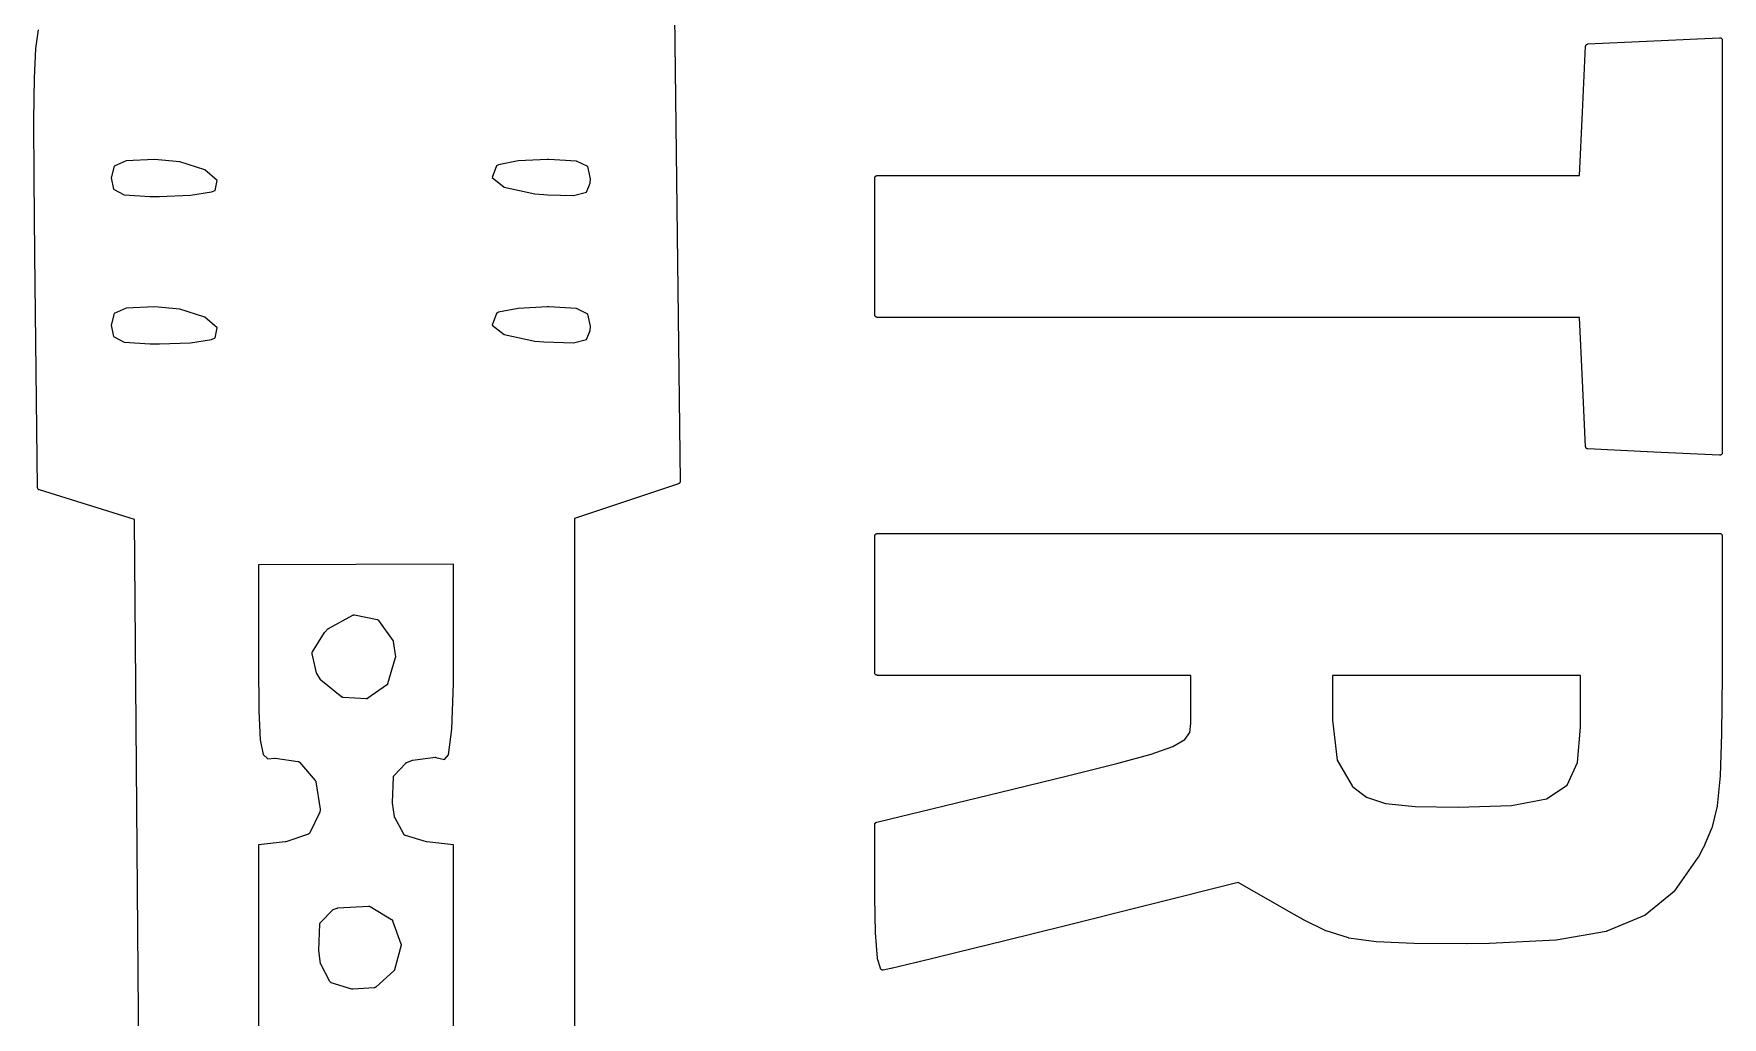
# Model space of a CAD drawing. Extents: x -1.2 to 49.3, y 2.3 to 45.6.
# Drawn here: x 36.975 to 40.369, y 31.628 to 33.605 of the extents above; entities that cross this region are included whole.
import ezdxf

# ---------------------------------------------------------------- set-up
doc = ezdxf.new("R2010")
doc.units = 0
doc.layers.add('BLACK', color=7, linetype='CONTINUOUS')

msp = doc.modelspace()

# ---------------------------------------------------------------- linework, layer by layer
at = {"layer": 'BLACK', "linetype": 'CONTINUOUS'}
for p, q in [((38.2626, 33.6409), (38.274, 32.7047)), ((36.979, 33.5751), (36.9843, 33.6128)), ((36.976, 33.5162), (36.979, 33.5747)), ((36.979, 33.575), (36.979, 33.5751)), ((36.979, 33.5748), (36.979, 33.575)), ((36.979, 33.5747), (36.979, 33.5748)), ((40.0878, 33.4474), (40.0941, 33.5797)), ((40.0941, 33.5802), (40.0942, 33.5804)), ((40.0941, 33.58), (40.0941, 33.5802)), ((40.0941, 33.5797), (40.0941, 33.58)), ((40.0941, 33.5797), (40.0941, 33.5797)), ((40.0942, 33.5807), (40.0943, 33.5809)), ((40.0942, 33.5804), (40.0942, 33.5807)), ((40.0943, 33.5809), (40.0944, 33.5811)), ((40.0944, 33.5811), (40.0945, 33.5814)), ((40.0945, 33.5814), (40.0946, 33.5816)), ((40.0946, 33.5816), (40.0947, 33.5818)), ((40.0947, 33.5818), (40.0948, 33.582)), ((40.0948, 33.582), (40.095, 33.5822)), ((40.095, 33.5822), (40.0951, 33.5824)), ((40.0951, 33.5824), (40.0953, 33.5826)), ((40.0953, 33.5826), (40.0954, 33.5828)), ((40.0954, 33.5828), (40.0956, 33.583)), ((40.0956, 33.583), (40.0958, 33.5831)), ((40.0958, 33.5831), (40.0959, 33.5833)), ((40.0959, 33.5833), (40.0961, 33.5834)), ((40.0961, 33.5834), (40.0963, 33.5836)), ((40.0963, 33.5836), (40.0965, 33.5837)), ((40.0965, 33.5837), (40.0968, 33.5838)), ((40.0968, 33.5838), (40.097, 33.5839)), ((40.097, 33.5839), (40.0972, 33.584)), ((40.0972, 33.584), (40.0974, 33.5841)), ((40.0974, 33.5841), (40.0977, 33.5842)), ((40.0977, 33.5842), (40.0979, 33.5843)), ((40.0979, 33.5843), (40.0981, 33.5843)), ((40.0981, 33.5843), (40.0984, 33.5844)), ((40.0984, 33.5844), (40.0986, 33.5844)), ((40.0986, 33.5844), (40.0988, 33.5844)), ((40.0988, 33.5844), (40.2311, 33.5907)), ((40.2311, 33.5907), (40.2312, 33.5907)), ((40.2312, 33.5907), (40.3634, 33.597)), ((40.2312, 33.5907), (40.2312, 33.5907)), ((40.3634, 33.597), (40.3635, 33.597)), ((40.3635, 33.597), (40.3636, 33.597)), ((40.3636, 33.597), (40.3637, 33.597)), ((40.3637, 33.597), (40.3641, 33.597)), ((40.3641, 33.597), (40.3645, 33.597)), ((40.3645, 33.597), (40.3646, 33.5969)), ((40.3646, 33.5969), (40.3647, 33.5969)), ((40.3647, 33.5969), (40.365, 33.5968)), ((40.365, 33.5968), (40.3654, 33.5967)), ((40.3654, 33.5967), (40.3655, 33.5967)), ((40.3655, 33.5967), (40.3656, 33.5966)), ((40.3656, 33.5966), (40.3659, 33.5965)), ((40.3659, 33.5965), (40.3663, 33.5963)), ((40.3663, 33.5963), (40.3664, 33.5962)), ((40.3664, 33.5962), (40.3665, 33.5962)), ((40.3665, 33.5962), (40.3668, 33.5959)), ((40.3668, 33.5959), (40.3671, 33.5957)), ((40.3671, 33.5957), (40.3671, 33.5956)), ((40.3671, 33.5956), (40.3672, 33.5955)), ((40.3672, 33.5955), (40.3675, 33.5952)), ((40.3675, 33.5952), (40.3677, 33.595)), ((40.3677, 33.595), (40.3678, 33.5949)), ((40.3678, 33.5949), (40.3678, 33.5948)), ((40.3678, 33.5948), (40.368, 33.5944)), ((40.368, 33.5944), (40.3682, 33.5941)), ((40.3682, 33.5941), (40.3682, 33.594)), ((40.3682, 33.594), (40.3683, 33.5939)), ((40.3683, 33.5939), (40.3684, 33.5936)), ((40.3684, 33.5936), (40.3685, 33.5932)), ((40.3685, 33.5932), (40.3685, 33.5931)), ((40.3685, 33.5931), (40.3686, 33.593)), ((40.3686, 33.593), (40.3686, 33.5926)), ((40.3686, 33.5926), (40.3687, 33.5922)), ((40.3687, 33.5922), (40.3687, 33.5921)), ((40.3687, 33.5921), (40.3687, 33.592)), ((40.3687, 33.592), (40.3687, 32.7624)), ((36.9748, 33.4312), (36.976, 33.516)), ((36.976, 33.5161), (36.976, 33.5162)), ((36.976, 33.516), (36.976, 33.5161)), ((36.976, 33.516), (36.976, 33.516)), ((36.9748, 33.4311), (36.9748, 33.4312)), ((36.9748, 33.4312), (36.9748, 33.4312)), ((36.9748, 33.4312), (36.9748, 33.4312)), ((36.9753, 33.3148), (36.9748, 33.4311)), ((40.0817, 33.3198), (40.0878, 33.4474)), ((40.0878, 33.4474), (40.0878, 33.4474)), ((40.0878, 33.4474), (40.0878, 33.4474)), ((37.1363, 33.3385), (37.1302, 33.3153)), ((37.1605, 33.3493), (37.1363, 33.3385)), ((37.2177, 33.3522), (37.1605, 33.3493)), ((37.2687, 33.3475), (37.2177, 33.3522)), ((37.3187, 33.3313), (37.2687, 33.3475)), ((37.3434, 33.3101), (37.3187, 33.3313)), ((37.9049, 33.3391), (37.8962, 33.3156)), ((37.9092, 33.3415), (37.9049, 33.3391)), ((37.9482, 33.3491), (37.9092, 33.3415)), ((38.0072, 33.3522), (37.9482, 33.3491)), ((38.0104, 33.3522), (38.0072, 33.3522)), ((38.0656, 33.349), (38.0104, 33.3522)), ((38.0883, 33.3378), (38.0656, 33.349)), ((38.0938, 33.3132), (38.0883, 33.3378)), ((36.9753, 33.3147), (36.9753, 33.3148)), ((36.9769, 33.1614), (36.9753, 33.3147)), ((37.1302, 33.3153), (37.1353, 33.2925)), ((37.3393, 33.2899), (37.3434, 33.3101)), ((37.8962, 33.3156), (37.9204, 33.2963)), ((37.9204, 33.2963), (37.9818, 33.2832)), ((38.0859, 33.2867), (38.0935, 33.3048)), ((38.0935, 33.3048), (38.0938, 33.3132)), ((38.6653, 33.3149), (38.6654, 33.3154)), ((38.6653, 33.0397), (38.6653, 33.3149)), ((38.6654, 33.3159), (38.6656, 33.3164)), ((38.6654, 33.3158), (38.6654, 33.3159)), ((38.6654, 33.3159), (38.6654, 33.3159)), ((38.6654, 33.3154), (38.6654, 33.3158)), ((38.6656, 33.3164), (38.6657, 33.3168)), ((38.6657, 33.3168), (38.666, 33.3174)), ((38.6657, 33.3168), (38.6657, 33.3168)), ((38.6657, 33.3168), (38.6657, 33.3168)), ((38.666, 33.3174), (38.6662, 33.3176)), ((38.6662, 33.3177), (38.6665, 33.318)), ((38.6662, 33.3176), (38.6662, 33.3177)), ((38.6662, 33.3176), (38.6662, 33.3176)), ((38.6665, 33.318), (38.6668, 33.3184)), ((38.6668, 33.3184), (38.6672, 33.3187)), ((38.6668, 33.3184), (38.6668, 33.3184)), ((38.6668, 33.3184), (38.6668, 33.3184)), ((38.6672, 33.3187), (38.6676, 33.319)), ((38.6676, 33.319), (38.668, 33.3192)), ((38.6676, 33.319), (38.6676, 33.319)), ((38.6676, 33.319), (38.6676, 33.319)), ((38.668, 33.3192), (38.6684, 33.3195)), ((38.6684, 33.3195), (38.6684, 33.3195)), ((38.6684, 33.3195), (38.6685, 33.3195)), ((38.6685, 33.3195), (38.6689, 33.3196)), ((38.6689, 33.3196), (38.6694, 33.3197)), ((38.6694, 33.3197), (38.6698, 33.3198)), ((38.6694, 33.3197), (38.6694, 33.3197)), ((38.6694, 33.3197), (38.6694, 33.3197)), ((38.6698, 33.3198), (38.6703, 33.3198)), ((38.6703, 33.3198), (40.0817, 33.3198)), ((37.1353, 33.2925), (37.1567, 33.2814)), ((37.1567, 33.2814), (37.2089, 33.2776)), ((37.2089, 33.2776), (37.2179, 33.2776)), ((37.2179, 33.2776), (37.2179, 33.2776)), ((37.2179, 33.2776), (37.2274, 33.2775)), ((37.2274, 33.2775), (37.2896, 33.2801)), ((37.2896, 33.2801), (37.3323, 33.2868)), ((37.3323, 33.2868), (37.3393, 33.2899)), ((37.9818, 33.2832), (38.0002, 33.2816)), ((38.0002, 33.2816), (38.0073, 33.2814)), ((38.0073, 33.2814), (38.0073, 33.2814)), ((38.0073, 33.2814), (38.0073, 33.2814)), ((38.0073, 33.2814), (38.0073, 33.2814)), ((38.0073, 33.2814), (38.0073, 33.2814)), ((38.0073, 33.2814), (38.0597, 33.2798)), ((38.0597, 33.2798), (38.0859, 33.2867)), ((36.9826, 32.6924), (36.9769, 33.1614)), ((36.9769, 33.1614), (36.9769, 33.1614)), ((37.1363, 33.0422), (37.1302, 33.019)), ((37.1605, 33.053), (37.1363, 33.0422)), ((37.2177, 33.0558), (37.1605, 33.053)), ((37.2687, 33.0511), (37.2177, 33.0558)), ((37.3187, 33.0349), (37.2687, 33.0511)), ((37.3434, 33.0138), (37.3187, 33.0349)), ((37.9049, 33.0428), (37.8962, 33.0193)), ((37.9092, 33.0452), (37.9049, 33.0428)), ((37.9482, 33.0528), (37.9092, 33.0452)), ((38.0072, 33.0558), (37.9482, 33.0528)), ((38.0104, 33.0558), (38.0072, 33.0558)), ((38.0656, 33.0527), (38.0104, 33.0558)), ((38.0883, 33.0414), (38.0656, 33.0527)), ((38.0938, 33.0169), (38.0883, 33.0414)), ((38.6654, 33.0392), (38.6653, 33.0397)), ((38.6654, 33.0387), (38.6654, 33.0392)), ((38.6656, 33.0382), (38.6654, 33.0387)), ((38.6654, 33.0387), (38.6654, 33.0387)), ((38.6654, 33.0387), (38.6654, 33.0387)), ((38.6657, 33.0378), (38.6656, 33.0382)), ((38.6659, 33.0373), (38.6657, 33.0378)), ((38.6657, 33.0378), (38.6657, 33.0378)), ((38.6657, 33.0378), (38.6657, 33.0378)), ((38.6661, 33.0369), (38.6659, 33.0373)), ((38.6662, 33.0369), (38.6661, 33.0369)), ((38.6665, 33.0365), (38.6662, 33.0369)), ((38.6662, 33.0369), (38.6662, 33.0369)), ((38.6668, 33.0362), (38.6665, 33.0365)), ((38.6668, 33.0361), (38.6668, 33.0362)), ((38.6668, 33.0362), (38.6668, 33.0362)), ((38.6671, 33.0358), (38.6668, 33.0361)), ((38.6675, 33.0355), (38.6671, 33.0358)), ((38.6679, 33.0353), (38.6675, 33.0355)), ((38.6675, 33.0355), (38.6675, 33.0355)), ((38.6675, 33.0355), (38.6675, 33.0355)), ((38.6684, 33.0351), (38.6679, 33.0353)), ((38.6688, 33.0349), (38.6684, 33.0351)), ((38.6684, 33.0351), (38.6684, 33.0351)), ((38.6684, 33.0351), (38.6684, 33.0351)), ((38.6693, 33.0348), (38.6688, 33.0349)), ((38.6698, 33.0347), (38.6693, 33.0348)), ((38.6693, 33.0348), (38.6693, 33.0348)), ((38.6693, 33.0348), (38.6693, 33.0348)), ((38.6703, 33.0347), (38.6698, 33.0347)), ((40.0817, 33.0347), (38.6703, 33.0347)), ((40.0878, 32.9072), (40.0817, 33.0347)), ((37.1302, 33.019), (37.1353, 32.9961)), ((37.1353, 32.9961), (37.1567, 32.9851)), ((37.2896, 32.9838), (37.3323, 32.9904)), ((37.3323, 32.9904), (37.3393, 32.9936)), ((37.3393, 32.9936), (37.3434, 33.0138)), ((37.8962, 33.0193), (37.9204, 33)), ((37.9204, 33), (37.9818, 32.9868)), ((38.0597, 32.9835), (38.0859, 32.9904)), ((38.0859, 32.9904), (38.0935, 33.0085)), ((38.0935, 33.0085), (38.0938, 33.0169)), ((37.1567, 32.9851), (37.2089, 32.9813)), ((37.2089, 32.9813), (37.2274, 32.9812)), ((37.2274, 32.9812), (37.2896, 32.9838)), ((37.9818, 32.9868), (38.0002, 32.9853)), ((38.0002, 32.9853), (38.0597, 32.9835)), ((40.0878, 32.9071), (40.0878, 32.9072)), ((40.0878, 32.9072), (40.0878, 32.9072)), ((40.0941, 32.7748), (40.0878, 32.9071)), ((40.0941, 32.7746), (40.0941, 32.7748)), ((40.0941, 32.7744), (40.0941, 32.7746)), ((40.0942, 32.7741), (40.0941, 32.7744)), ((40.0942, 32.7739), (40.0942, 32.7741)), ((40.0943, 32.7737), (40.0942, 32.7739)), ((40.0944, 32.7734), (40.0943, 32.7737)), ((40.0945, 32.7732), (40.0944, 32.7734)), ((40.0946, 32.773), (40.0945, 32.7732)), ((40.0947, 32.7728), (40.0946, 32.773)), ((40.0948, 32.7725), (40.0947, 32.7728)), ((40.0949, 32.7723), (40.0948, 32.7725)), ((40.0951, 32.7721), (40.0949, 32.7723)), ((40.0952, 32.7719), (40.0951, 32.7721)), ((40.0953, 32.7718), (40.0952, 32.7719)), ((40.0955, 32.7716), (40.0953, 32.7718)), ((40.0957, 32.7714), (40.0955, 32.7716)), ((40.0959, 32.7713), (40.0957, 32.7714)), ((40.0961, 32.7711), (40.0959, 32.7713)), ((40.0963, 32.771), (40.0961, 32.7711)), ((40.0965, 32.7708), (40.0963, 32.771)), ((40.0967, 32.7707), (40.0965, 32.7708)), ((40.0969, 32.7706), (40.0967, 32.7707)), ((40.0971, 32.7705), (40.0969, 32.7706)), ((40.0974, 32.7704), (40.0971, 32.7705)), ((40.0976, 32.7703), (40.0974, 32.7704)), ((40.0978, 32.7702), (40.0976, 32.7703)), ((40.0981, 32.7702), (40.0978, 32.7702)), ((40.0983, 32.7701), (40.0981, 32.7702)), ((40.0985, 32.7701), (40.0983, 32.7701)), ((40.0988, 32.7701), (40.0985, 32.7701)), ((40.2311, 32.7638), (40.0988, 32.7701)), ((40.0988, 32.7701), (40.0988, 32.7701)), ((40.3634, 32.7575), (40.2311, 32.7638)), ((40.2311, 32.7638), (40.2311, 32.7638)), ((40.2311, 32.7638), (40.2311, 32.7638)), ((40.3635, 32.7575), (40.3634, 32.7575)), ((40.3636, 32.7575), (40.3635, 32.7575)), ((40.364, 32.7575), (40.3636, 32.7575)), ((40.3644, 32.7575), (40.364, 32.7575)), ((40.3645, 32.7576), (40.3644, 32.7575)), ((40.3646, 32.7576), (40.3645, 32.7576)), ((40.365, 32.7577), (40.3646, 32.7576)), ((40.3653, 32.7578), (40.365, 32.7577)), ((40.3654, 32.7578), (40.3653, 32.7578)), ((40.3655, 32.7578), (40.3654, 32.7578)), ((40.3659, 32.758), (40.3655, 32.7578)), ((40.3662, 32.7582), (40.3659, 32.758)), ((40.3663, 32.7582), (40.3662, 32.7582)), ((40.3664, 32.7583), (40.3663, 32.7582)), ((40.3667, 32.7585), (40.3664, 32.7583)), ((40.367, 32.7588), (40.3667, 32.7585)), ((40.3671, 32.7588), (40.367, 32.7588)), ((40.3672, 32.7589), (40.3671, 32.7588)), ((40.3674, 32.7592), (40.3672, 32.7589)), ((40.3677, 32.7595), (40.3674, 32.7592)), ((40.3678, 32.7597), (40.3677, 32.7596)), ((40.3677, 32.7596), (40.3677, 32.7595)), ((40.368, 32.76), (40.3678, 32.7597)), ((40.3682, 32.7603), (40.368, 32.76)), ((40.3683, 32.7605), (40.3682, 32.7604)), ((40.3682, 32.7604), (40.3682, 32.7603)), ((40.3684, 32.7609), (40.3683, 32.7605)), ((40.3685, 32.7612), (40.3684, 32.7609)), ((40.3686, 32.7614), (40.3685, 32.7613)), ((40.3685, 32.7613), (40.3685, 32.7612)), ((40.3687, 32.7622), (40.3686, 32.7618)), ((40.3686, 32.7618), (40.3686, 32.7614)), ((40.3687, 32.7624), (40.3687, 32.7623)), ((40.3687, 32.7623), (40.3687, 32.7622)), ((36.9826, 32.6922), (36.9826, 32.6924)), ((36.9826, 32.6921), (36.9826, 32.6922)), ((36.9827, 32.6918), (36.9826, 32.6921)), ((36.9827, 32.6915), (36.9827, 32.6918)), ((36.9827, 32.6913), (36.9827, 32.6915)), ((36.9828, 32.6911), (36.9827, 32.6913)), ((36.9829, 32.6908), (36.9828, 32.6911)), ((36.983, 32.6905), (36.9829, 32.6908)), ((36.9831, 32.6904), (36.983, 32.6905)), ((36.9831, 32.6902), (36.9831, 32.6904)), ((36.9833, 32.69), (36.9831, 32.6902)), ((36.9835, 32.6897), (36.9833, 32.69)), ((36.9836, 32.6895), (36.9835, 32.6897)), ((36.9837, 32.6894), (36.9836, 32.6895)), ((36.9839, 32.6892), (36.9837, 32.6894)), ((36.9841, 32.6889), (36.9839, 32.6892)), ((36.9842, 32.6888), (36.9841, 32.6889)), ((36.9843, 32.6887), (36.9842, 32.6888)), ((36.9846, 32.6885), (36.9843, 32.6887)), ((36.9848, 32.6883), (36.9846, 32.6885)), ((36.985, 32.6882), (36.9848, 32.6883)), ((36.9851, 32.6881), (36.985, 32.6882)), ((36.9854, 32.688), (36.9851, 32.6881)), ((36.9857, 32.6879), (36.9854, 32.688)), ((36.9859, 32.6878), (36.9857, 32.6879)), ((36.986, 32.6877), (36.9859, 32.6878)), ((36.9861, 32.6877), (36.986, 32.6877)), ((37.177, 32.6285), (36.9861, 32.6877)), ((38.2705, 32.6999), (38.1643, 32.6646)), ((38.2707, 32.7), (38.2705, 32.6999)), ((38.2709, 32.7001), (38.2707, 32.7)), ((38.2712, 32.7002), (38.2709, 32.7001)), ((38.2714, 32.7003), (38.2712, 32.7002)), ((38.2716, 32.7004), (38.2714, 32.7003)), ((38.2718, 32.7005), (38.2716, 32.7004)), ((38.272, 32.7007), (38.2718, 32.7005)), ((38.2722, 32.7009), (38.272, 32.7007)), ((38.2724, 32.701), (38.2722, 32.7009)), ((38.2725, 32.7011), (38.2724, 32.701)), ((38.2727, 32.7014), (38.2725, 32.7011)), ((38.2729, 32.7016), (38.2727, 32.7014)), ((38.273, 32.7017), (38.2729, 32.7016)), ((38.2731, 32.7019), (38.273, 32.7017)), ((38.2733, 32.7022), (38.2731, 32.7019)), ((38.2734, 32.7024), (38.2733, 32.7022)), ((38.2735, 32.7026), (38.2734, 32.7024)), ((38.2736, 32.7028), (38.2735, 32.7026)), ((38.2737, 32.703), (38.2736, 32.7028)), ((38.2738, 32.7033), (38.2737, 32.703)), ((38.2739, 32.7037), (38.2738, 32.7035)), ((38.2738, 32.7035), (38.2738, 32.7033)), ((38.274, 32.7047), (38.2739, 32.7045)), ((38.2739, 32.7045), (38.274, 32.7043)), ((38.274, 32.7043), (38.2739, 32.704)), ((38.2739, 32.704), (38.2739, 32.7037)), ((38.274, 32.7047), (38.274, 32.7047)), ((38.1643, 32.6646), (38.0615, 32.6305)), ((37.1894, 31.1123), (37.177, 32.6285)), ((38.0615, 32.6305), (38.0615, 31.1213)), ((38.6653, 32.5952), (38.6654, 32.5957)), ((38.6653, 32.32), (38.6653, 32.5952)), ((38.6654, 32.5962), (38.6656, 32.5967)), ((38.6654, 32.5957), (38.6654, 32.5962)), ((38.6654, 32.5962), (38.6654, 32.5962)), ((38.6654, 32.5962), (38.6654, 32.5962)), ((38.6656, 32.5967), (38.6657, 32.5971)), ((38.6657, 32.5971), (38.666, 32.5976)), ((38.6657, 32.5971), (38.6657, 32.5971)), ((38.6657, 32.5971), (38.6657, 32.5971)), ((38.666, 32.5976), (38.6662, 32.598)), ((38.6662, 32.598), (38.6665, 32.5984)), ((38.6662, 32.598), (38.6662, 32.598)), ((38.6662, 32.598), (38.6662, 32.598)), ((38.6665, 32.5984), (38.6668, 32.5987)), ((38.6668, 32.5987), (38.6672, 32.599)), ((38.6668, 32.5987), (38.6668, 32.5987)), ((38.6668, 32.5987), (38.6668, 32.5987)), ((38.6672, 32.599), (38.6676, 32.5993)), ((38.6676, 32.5994), (38.668, 32.5996)), ((38.6676, 32.5993), (38.6676, 32.5994)), ((38.6676, 32.5993), (38.6676, 32.5993)), ((38.668, 32.5996), (38.6684, 32.5998)), ((38.6684, 32.5998), (38.6684, 32.5998)), ((38.6684, 32.5998), (38.6685, 32.5998)), ((38.6685, 32.5998), (38.6689, 32.5999)), ((38.6689, 32.5999), (38.6694, 32.6001)), ((38.6694, 32.6001), (38.6694, 32.6001)), ((38.6694, 32.6001), (38.6694, 32.6001)), ((38.6694, 32.6001), (38.6698, 32.6001)), ((38.6698, 32.6001), (38.6703, 32.6002)), ((38.6703, 32.6002), (40.3637, 32.6002)), ((40.3637, 32.6002), (40.3642, 32.6001)), ((40.3642, 32.6001), (40.3647, 32.6001)), ((40.3647, 32.6001), (40.3647, 32.6001)), ((40.3647, 32.6001), (40.3647, 32.6001)), ((40.3647, 32.6001), (40.3653, 32.5999)), ((40.3653, 32.5999), (40.3656, 32.5998)), ((40.3656, 32.5998), (40.3656, 32.5998)), ((40.3656, 32.5998), (40.3656, 32.5998)), ((40.3656, 32.5998), (40.3662, 32.5994)), ((40.3662, 32.5994), (40.3665, 32.5993)), ((40.3665, 32.5993), (40.3665, 32.5993)), ((40.3665, 32.5993), (40.3665, 32.5993)), ((40.3665, 32.5993), (40.3669, 32.5989)), ((40.3669, 32.5989), (40.3672, 32.5987)), ((40.3672, 32.5987), (40.3672, 32.5987)), ((40.3672, 32.5987), (40.3672, 32.5987)), ((40.3672, 32.5987), (40.3676, 32.5983)), ((40.3676, 32.5983), (40.3678, 32.5979)), ((40.3678, 32.5979), (40.3678, 32.5979)), ((40.3678, 32.5979), (40.3678, 32.5979)), ((40.3678, 32.5979), (40.3681, 32.5974)), ((40.3681, 32.5974), (40.3683, 32.5971)), ((40.3683, 32.5971), (40.3683, 32.5971)), ((40.3683, 32.5971), (40.3683, 32.597)), ((40.3683, 32.597), (40.3684, 32.5966)), ((40.3687, 32.5952), (40.3683, 32.3147)), ((40.3684, 32.5966), (40.3686, 32.5961)), ((40.3686, 32.5961), (40.3686, 32.5961)), ((40.3686, 32.5961), (40.3686, 32.5961)), ((40.3686, 32.5961), (40.3686, 32.5957)), ((40.3686, 32.5957), (40.3687, 32.5952)), ((37.6226, 32.538), (37.4265, 32.5373)), ((37.4265, 32.5373), (37.4265, 32.3379)), ((37.8187, 32.5387), (37.6226, 32.538)), ((37.6226, 32.538), (37.6226, 32.538)), ((37.8187, 32.3354), (37.8187, 32.5387)), ((37.5673, 32.409), (37.6163, 32.4361)), ((37.6163, 32.4361), (37.6164, 32.4361)), ((37.6164, 32.4361), (37.6166, 32.4362)), ((37.6166, 32.4362), (37.6169, 32.4364)), ((37.6169, 32.4364), (37.6171, 32.4364)), ((37.6171, 32.4364), (37.6173, 32.4365)), ((37.6173, 32.4365), (37.6176, 32.4366)), ((37.6176, 32.4366), (37.6178, 32.4366)), ((37.6178, 32.4366), (37.618, 32.4367)), ((37.618, 32.4367), (37.6183, 32.4367)), ((37.6183, 32.4367), (37.6185, 32.4367)), ((37.6185, 32.4367), (37.6188, 32.4367)), ((37.6188, 32.4367), (37.619, 32.4367)), ((37.619, 32.4367), (37.6192, 32.4367)), ((37.6192, 32.4367), (37.6195, 32.4367)), ((37.6195, 32.4367), (37.6198, 32.4366)), ((37.6198, 32.4366), (37.6648, 32.4274)), ((37.6648, 32.4274), (37.6649, 32.4274)), ((37.6649, 32.4274), (37.6653, 32.4273)), ((37.6653, 32.4273), (37.6656, 32.4272)), ((37.6656, 32.4272), (37.6657, 32.4271)), ((37.6657, 32.4271), (37.6658, 32.4271)), ((37.6658, 32.4271), (37.6662, 32.4269)), ((37.6662, 32.4269), (37.6665, 32.4267)), ((37.6665, 32.4267), (37.6666, 32.4267)), ((37.6666, 32.4267), (37.6667, 32.4266)), ((37.6667, 32.4266), (37.667, 32.4264)), ((37.667, 32.4264), (37.6673, 32.4261)), ((37.6673, 32.4261), (37.6674, 32.4261)), ((37.6674, 32.4261), (37.6674, 32.426)), ((37.6674, 32.426), (37.6677, 32.4257)), ((37.6677, 32.4257), (37.6679, 32.4254)), ((37.6679, 32.4254), (37.6965, 32.3851)), ((37.5351, 32.3622), (37.5593, 32.401)), ((37.5593, 32.4011), (37.5596, 32.4014)), ((37.5593, 32.401), (37.5593, 32.4011)), ((37.5593, 32.4011), (37.5593, 32.4011)), ((37.5593, 32.401), (37.5593, 32.401)), ((37.5596, 32.4014), (37.5599, 32.4018)), ((37.5599, 32.4018), (37.5661, 32.4082)), ((37.5599, 32.4018), (37.5599, 32.4018)), ((37.5599, 32.4018), (37.5599, 32.4018)), ((37.5661, 32.4082), (37.5663, 32.4083)), ((37.5661, 32.4082), (37.5661, 32.4082)), ((37.5663, 32.4083), (37.5664, 32.4085)), ((37.5664, 32.4085), (37.5667, 32.4086)), ((37.5667, 32.4086), (37.5669, 32.4088)), ((37.5669, 32.4088), (37.5671, 32.4089)), ((37.5671, 32.4089), (37.5673, 32.409)), ((37.6965, 32.3851), (37.6966, 32.3851)), ((37.6966, 32.3851), (37.6967, 32.3849)), ((37.6967, 32.3849), (37.6968, 32.3847)), ((37.6968, 32.3847), (37.6969, 32.3845)), ((37.6969, 32.3845), (37.697, 32.3842)), ((37.697, 32.3842), (37.6971, 32.384)), ((37.6971, 32.384), (37.6972, 32.3839)), ((37.6972, 32.3839), (37.6972, 32.3836)), ((37.6972, 32.3836), (37.6973, 32.3833)), ((37.6973, 32.3833), (37.6974, 32.3831)), ((37.6974, 32.3831), (37.6974, 32.3829)), ((37.6974, 32.3829), (37.7016, 32.3524)), ((37.5343, 32.3595), (37.5344, 32.36)), ((37.5343, 32.3594), (37.5343, 32.3595)), ((37.5343, 32.3595), (37.5343, 32.3595)), ((37.5344, 32.359), (37.5343, 32.3594)), ((37.5344, 32.3605), (37.5346, 32.361)), ((37.5344, 32.3604), (37.5344, 32.3605)), ((37.5344, 32.3605), (37.5344, 32.3605)), ((37.5344, 32.36), (37.5344, 32.3604)), ((37.5344, 32.3586), (37.5344, 32.359)), ((37.5345, 32.3585), (37.5344, 32.3586)), ((37.5429, 32.3203), (37.5345, 32.3585)), ((37.5346, 32.361), (37.5347, 32.3614)), ((37.5347, 32.3615), (37.5349, 32.3618)), ((37.5347, 32.3614), (37.5347, 32.3615)), ((37.5347, 32.3614), (37.5347, 32.3614)), ((37.5349, 32.3618), (37.5351, 32.3622)), ((37.7015, 32.3503), (37.686, 32.2979)), ((37.7016, 32.3509), (37.7015, 32.3504)), ((37.7015, 32.3504), (37.7015, 32.3504)), ((37.7015, 32.3504), (37.7015, 32.3503)), ((37.7016, 32.3524), (37.7016, 32.3524)), ((37.7016, 32.3524), (37.7016, 32.3523)), ((37.7016, 32.3523), (37.7016, 32.3523)), ((37.7016, 32.3523), (37.7016, 32.3518)), ((37.7016, 32.3518), (37.7017, 32.3514)), ((37.7017, 32.3514), (37.7016, 32.3513)), ((37.7016, 32.3513), (37.7016, 32.3513)), ((37.7016, 32.3513), (37.7016, 32.3509)), ((37.4265, 32.3379), (37.4265, 32.3379)), ((37.4265, 32.3379), (37.4271, 32.2438)), ((37.543, 32.32), (37.5429, 32.3203)), ((37.5431, 32.3197), (37.543, 32.32)), ((37.5431, 32.3195), (37.5431, 32.3197)), ((37.5432, 32.3194), (37.5431, 32.3195)), ((37.5433, 32.3191), (37.5432, 32.3194)), ((37.5435, 32.3188), (37.5433, 32.3191)), ((37.5435, 32.3187), (37.5435, 32.3188)), ((37.551, 32.3065), (37.5435, 32.3187)), ((37.8185, 32.2984), (37.8187, 32.3354)), ((38.6654, 32.3195), (38.6653, 32.32)), ((38.6654, 32.3191), (38.6654, 32.3195)), ((38.6654, 32.319), (38.6654, 32.3191)), ((38.6656, 32.3185), (38.6654, 32.319)), ((38.6654, 32.319), (38.6654, 32.319)), ((38.6657, 32.3181), (38.6656, 32.3185)), ((38.6659, 32.3177), (38.6657, 32.3181)), ((38.6657, 32.3181), (38.6657, 32.3181)), ((38.6657, 32.3181), (38.6657, 32.3181)), ((38.6661, 32.3173), (38.6659, 32.3177)), ((38.6662, 32.3172), (38.6661, 32.3173)), ((38.6665, 32.3168), (38.6662, 32.3172)), ((38.6662, 32.3172), (38.6662, 32.3172)), ((38.6668, 32.3165), (38.6665, 32.3168)), ((38.6671, 32.3162), (38.6668, 32.3165)), ((38.6668, 32.3165), (38.6668, 32.3165)), ((38.6668, 32.3165), (38.6668, 32.3165)), ((38.6675, 32.3159), (38.6671, 32.3162)), ((38.6679, 32.3157), (38.6675, 32.3159)), ((38.6675, 32.3159), (38.6675, 32.3159)), ((38.6675, 32.3159), (38.6675, 32.3159)), ((38.6684, 32.3154), (38.6679, 32.3157)), ((38.6688, 32.3153), (38.6684, 32.3154)), ((38.6684, 32.3154), (38.6684, 32.3154)), ((38.6684, 32.3154), (38.6684, 32.3154)), ((38.6693, 32.3151), (38.6688, 32.3153)), ((38.6698, 32.3151), (38.6693, 32.3151)), ((38.6693, 32.3151), (38.6693, 32.3151)), ((38.6693, 32.3151), (38.6693, 32.3151)), ((38.6703, 32.315), (38.6698, 32.3151)), ((39.3003, 32.315), (38.6703, 32.315)), ((39.3003, 32.2469), (39.3003, 32.315)), ((39.5855, 32.315), (39.5855, 32.225)), ((40.0835, 32.315), (39.5855, 32.315)), ((40.0835, 32.2175), (40.0835, 32.315)), ((40.3683, 32.3147), (40.3675, 32.1973)), ((40.3683, 32.3147), (40.3683, 32.3147)), ((37.5512, 32.3063), (37.551, 32.3065)), ((37.5514, 32.306), (37.5512, 32.3063)), ((37.5515, 32.3059), (37.5514, 32.306)), ((37.5516, 32.3058), (37.5515, 32.3059)), ((37.5518, 32.3055), (37.5516, 32.3058)), ((37.5521, 32.3053), (37.5518, 32.3055)), ((37.5942, 32.2714), (37.5521, 32.3053)), ((37.5521, 32.3053), (37.5521, 32.3053)), ((37.6841, 32.2952), (37.6466, 32.2688)), ((37.6842, 32.2953), (37.6841, 32.2952)), ((37.6844, 32.2954), (37.6842, 32.2953)), ((37.6846, 32.2957), (37.6844, 32.2954)), ((37.6848, 32.2959), (37.6846, 32.2957)), ((37.6849, 32.296), (37.6848, 32.2959)), ((37.6851, 32.2961), (37.6849, 32.296)), ((37.6852, 32.2964), (37.6851, 32.2961)), ((37.6854, 32.2966), (37.6852, 32.2964)), ((37.6855, 32.2968), (37.6854, 32.2966)), ((37.6856, 32.2969), (37.6855, 32.2968)), ((37.6857, 32.2972), (37.6856, 32.2969)), ((37.6859, 32.2975), (37.6857, 32.2972)), ((37.686, 32.2978), (37.6859, 32.2977)), ((37.6859, 32.2977), (37.6859, 32.2975)), ((37.686, 32.2979), (37.686, 32.2978)), ((37.8152, 32.207), (37.8185, 32.2984)), ((37.4271, 32.2438), (37.43, 32.1852)), ((37.5943, 32.2713), (37.5942, 32.2714)), ((37.5942, 32.2714), (37.5942, 32.2714)), ((37.5947, 32.2711), (37.5943, 32.2713)), ((37.595, 32.2709), (37.5947, 32.2711)), ((37.5951, 32.2708), (37.595, 32.2709)), ((37.595, 32.2709), (37.595, 32.2709)), ((37.5955, 32.2707), (37.5951, 32.2708)), ((37.5959, 32.2705), (37.5955, 32.2707)), ((37.596, 32.2705), (37.5959, 32.2705)), ((37.5959, 32.2705), (37.5959, 32.2705)), ((37.5964, 32.2704), (37.596, 32.2705)), ((37.5968, 32.2703), (37.5964, 32.2704)), ((37.5969, 32.2703), (37.5968, 32.2703)), ((37.597, 32.2703), (37.5969, 32.2703)), ((37.6434, 32.2679), (37.597, 32.2703)), ((37.597, 32.2703), (37.597, 32.2703)), ((37.6436, 32.2679), (37.6434, 32.2679)), ((37.6438, 32.2679), (37.6436, 32.2679)), ((37.6441, 32.268), (37.6438, 32.2679)), ((37.6444, 32.268), (37.6441, 32.268)), ((37.6446, 32.268), (37.6444, 32.268)), ((37.6447, 32.268), (37.6446, 32.268)), ((37.645, 32.2681), (37.6447, 32.268)), ((37.6454, 32.2682), (37.645, 32.2681)), ((37.6455, 32.2683), (37.6454, 32.2682)), ((37.6457, 32.2683), (37.6455, 32.2683)), ((37.6459, 32.2685), (37.6457, 32.2683)), ((37.6462, 32.2686), (37.6459, 32.2685)), ((37.6464, 32.2687), (37.6462, 32.2686)), ((37.6465, 32.2688), (37.6464, 32.2687)), ((37.6466, 32.2688), (37.6465, 32.2688)), ((39.3003, 32.245), (39.3003, 32.2469)), ((39.3008, 32.2189), (39.3003, 32.245)), ((39.3003, 32.245), (39.3003, 32.245)), ((39.2983, 32.2003), (39.3008, 32.2189)), ((39.5855, 32.225), (39.595, 32.1446)), ((40.0775, 32.1401), (40.0835, 32.2111)), ((40.0835, 32.2111), (40.0835, 32.2175)), ((37.43, 32.1852), (37.4362, 32.1556)), ((37.8083, 32.1553), (37.8152, 32.207)), ((39.2647, 32.172), (39.2884, 32.186)), ((39.2884, 32.186), (39.2983, 32.2003)), ((40.3675, 32.1971), (40.3645, 32.113)), ((40.3675, 32.1973), (40.3675, 32.1972)), ((40.3675, 32.1972), (40.3675, 32.1972)), ((40.3675, 32.1972), (40.3675, 32.1971)), ((37.4362, 32.1556), (37.4452, 32.1472)), ((37.4452, 32.1472), (37.4596, 32.1485)), ((37.4596, 32.1485), (37.4596, 32.1485)), ((37.4596, 32.1485), (37.4597, 32.1485)), ((37.4597, 32.1485), (37.4598, 32.1485)), ((37.4598, 32.1485), (37.4602, 32.1485)), ((37.4602, 32.1485), (37.4606, 32.1485)), ((37.4606, 32.1485), (37.4607, 32.1485)), ((37.4607, 32.1485), (37.4607, 32.1485)), ((37.4607, 32.1485), (37.5058, 32.1421)), ((37.5058, 32.1421), (37.5059, 32.142)), ((37.5059, 32.142), (37.5062, 32.142)), ((37.5062, 32.142), (37.5064, 32.1419)), ((37.5064, 32.1419), (37.5066, 32.1418)), ((37.5066, 32.1418), (37.5068, 32.1418)), ((37.5068, 32.1418), (37.5071, 32.1417)), ((37.5071, 32.1417), (37.5073, 32.1416)), ((37.5073, 32.1416), (37.5075, 32.1415)), ((37.5075, 32.1415), (37.5077, 32.1414)), ((37.5077, 32.1414), (37.5079, 32.1412)), ((37.5079, 32.1412), (37.5082, 32.141)), ((37.5082, 32.141), (37.5083, 32.1409)), ((37.5083, 32.1409), (37.5085, 32.1408)), ((37.5085, 32.1408), (37.5087, 32.1406)), ((37.5087, 32.1406), (37.5089, 32.1404)), ((37.5089, 32.1404), (37.5406, 32.1036)), ((37.7244, 32.1399), (37.7358, 32.1443)), ((37.7358, 32.1443), (37.7359, 32.1443)), ((37.7359, 32.1443), (37.736, 32.1444)), ((37.736, 32.1444), (37.7364, 32.1445)), ((37.736, 32.1444), (37.736, 32.1444)), ((37.7364, 32.1445), (37.7368, 32.1446)), ((37.7368, 32.1446), (37.7369, 32.1446)), ((37.7369, 32.1446), (37.737, 32.1446)), ((37.737, 32.1446), (37.7814, 32.1502)), ((37.7814, 32.1502), (37.7815, 32.1502)), ((37.7815, 32.1502), (37.7819, 32.1502)), ((37.7819, 32.1502), (37.7823, 32.1503)), ((37.7823, 32.1503), (37.7824, 32.1503)), ((37.7824, 32.1503), (37.7824, 32.1503)), ((37.7824, 32.1503), (37.7828, 32.1502)), ((37.7828, 32.1502), (37.7832, 32.1501)), ((37.7832, 32.1501), (37.8005, 32.1458)), ((37.8005, 32.1458), (37.8083, 32.1553)), ((39.1521, 32.1378), (39.221, 32.1566)), ((39.221, 32.1566), (39.2647, 32.172)), ((39.595, 32.1446), (39.6255, 32.0916)), ((37.6958, 32.0591), (37.6977, 32.1102)), ((37.6977, 32.1102), (37.6978, 32.1103)), ((37.6978, 32.1108), (37.6979, 32.111)), ((37.6978, 32.1105), (37.6978, 32.1108)), ((37.6978, 32.1103), (37.6978, 32.1105)), ((37.6979, 32.1112), (37.698, 32.1115)), ((37.6979, 32.111), (37.6979, 32.1112)), ((37.698, 32.1115), (37.6981, 32.1117)), ((37.6981, 32.1117), (37.6982, 32.1119)), ((37.6982, 32.1121), (37.6984, 32.1124)), ((37.6982, 32.1119), (37.6982, 32.1121)), ((37.6984, 32.1124), (37.6985, 32.1126)), ((37.6985, 32.1126), (37.6986, 32.1128)), ((37.6986, 32.1128), (37.6987, 32.113)), ((37.6987, 32.113), (37.6989, 32.1132)), ((37.6989, 32.1132), (37.6991, 32.1134)), ((37.6991, 32.1134), (37.7225, 32.1387)), ((37.7225, 32.1387), (37.7226, 32.1387)), ((37.7226, 32.1387), (37.7227, 32.1388)), ((37.7227, 32.1388), (37.7228, 32.1389)), ((37.7228, 32.1389), (37.7231, 32.1391)), ((37.7231, 32.1391), (37.7233, 32.1394)), ((37.7233, 32.1394), (37.7234, 32.1394)), ((37.7234, 32.1394), (37.7235, 32.1395)), ((37.7235, 32.1395), (37.7239, 32.1397)), ((37.7239, 32.1397), (37.7242, 32.1398)), ((37.7242, 32.1398), (37.7243, 32.1399)), ((37.7243, 32.1399), (37.7244, 32.1399)), ((38.9179, 32.0804), (39.0528, 32.1131)), ((39.0528, 32.1131), (39.1521, 32.1378)), ((39.0528, 32.1131), (39.0528, 32.1131)), ((40.057, 32.0942), (40.0775, 32.1401)), ((40.3645, 32.1127), (40.3583, 32.0529)), ((40.3645, 32.113), (40.3645, 32.113)), ((40.3645, 32.113), (40.3645, 32.1128)), ((40.3645, 32.1128), (40.3645, 32.1127)), ((37.5406, 32.1036), (37.5406, 32.1035)), ((37.5406, 32.1035), (37.5409, 32.1032)), ((37.5409, 32.1032), (37.5411, 32.1029)), ((37.5411, 32.1029), (37.5411, 32.1028)), ((37.5411, 32.1028), (37.5412, 32.1027)), ((37.5412, 32.1027), (37.5413, 32.1024)), ((37.5413, 32.1024), (37.5415, 32.102)), ((37.5415, 32.102), (37.5415, 32.1019)), ((37.5415, 32.1019), (37.5416, 32.1018)), ((37.5416, 32.1018), (37.5416, 32.1015)), ((37.5416, 32.1015), (37.5417, 32.1011)), ((37.5417, 32.1011), (37.5503, 32.0459)), ((38.6691, 32.0198), (38.9179, 32.0804)), ((38.9179, 32.0804), (38.9179, 32.0804)), ((38.9179, 32.0804), (38.9179, 32.0804)), ((38.9179, 32.0804), (38.9179, 32.0804)), ((38.9179, 32.0804), (38.9179, 32.0804)), ((39.6255, 32.0916), (39.6261, 32.0909)), ((39.6261, 32.0909), (39.6539, 32.0699)), ((40.0156, 32.0669), (40.057, 32.0942)), ((37.5493, 32.0385), (37.5296, 31.9984)), ((37.5494, 32.0388), (37.5493, 32.0385)), ((37.5496, 32.0391), (37.5494, 32.0388)), ((37.5497, 32.0394), (37.5496, 32.0393)), ((37.5496, 32.0393), (37.5496, 32.0391)), ((37.5498, 32.04), (37.5497, 32.0397)), ((37.5497, 32.0397), (37.5497, 32.0394)), ((37.5503, 32.0445), (37.5498, 32.0401)), ((37.5498, 32.0401), (37.5498, 32.04)), ((37.5503, 32.0459), (37.5503, 32.0458)), ((37.5503, 32.0458), (37.5503, 32.0456)), ((37.5503, 32.0456), (37.5504, 32.0455)), ((37.5504, 32.0455), (37.5503, 32.0451)), ((37.5503, 32.0451), (37.5504, 32.0448)), ((37.5504, 32.0448), (37.5503, 32.0446)), ((37.5503, 32.0446), (37.5503, 32.0445)), ((37.6958, 32.0587), (37.6958, 32.0591)), ((37.6958, 32.0583), (37.6958, 32.0587)), ((37.6958, 32.0582), (37.6958, 32.0583)), ((37.6997, 32.031), (37.6958, 32.0582)), ((39.6539, 32.0699), (39.6918, 32.0574)), ((39.6918, 32.0574), (39.7518, 32.0513)), ((39.7518, 32.0513), (39.8381, 32.0498)), ((39.8381, 32.0498), (39.9449, 32.0534)), ((39.9449, 32.0534), (40.0156, 32.0669)), ((40.3582, 32.0522), (40.3475, 32.0078)), ((40.3583, 32.0528), (40.3582, 32.0525)), ((40.3582, 32.0525), (40.3582, 32.0522)), ((40.3583, 32.0529), (40.3583, 32.0528)), ((37.6998, 32.0306), (37.6997, 32.031)), ((37.6999, 32.0303), (37.6998, 32.0306)), ((37.6999, 32.0302), (37.6999, 32.0303)), ((37.6999, 32.03), (37.6999, 32.0302)), ((37.7001, 32.0297), (37.6999, 32.03)), ((37.7002, 32.0294), (37.7001, 32.0297)), ((37.7003, 32.0293), (37.7002, 32.0294)), ((37.7187, 31.9955), (37.7003, 32.0293)), ((38.6653, 32.015), (38.6654, 32.0154)), ((38.6653, 31.8711), (38.6653, 32.015)), ((38.6654, 32.016), (38.6656, 32.0163)), ((38.6654, 32.0159), (38.6654, 32.016)), ((38.6654, 32.0157), (38.6654, 32.0159)), ((38.6654, 32.0154), (38.6654, 32.0157)), ((38.6656, 32.0167), (38.6657, 32.0168)), ((38.6656, 32.0163), (38.6656, 32.0167)), ((38.6657, 32.0169), (38.6659, 32.0172)), ((38.6657, 32.0168), (38.6657, 32.0169)), ((38.6659, 32.0172), (38.6661, 32.0176)), ((38.6661, 32.0177), (38.6662, 32.0178)), ((38.6661, 32.0176), (38.6661, 32.0177)), ((38.6662, 32.0178), (38.6664, 32.018)), ((38.6664, 32.018), (38.6667, 32.0183)), ((38.6667, 32.0183), (38.6668, 32.0184)), ((38.6668, 32.0185), (38.6671, 32.0187)), ((38.6668, 32.0184), (38.6668, 32.0185)), ((38.6671, 32.0187), (38.6674, 32.019)), ((38.6674, 32.019), (38.6675, 32.0191)), ((38.6675, 32.0191), (38.6676, 32.0191)), ((38.6676, 32.0191), (38.6679, 32.0193)), ((38.6679, 32.0193), (38.6682, 32.0195)), ((38.6682, 32.0195), (38.6683, 32.0195)), ((38.6683, 32.0195), (38.6685, 32.0196)), ((38.6685, 32.0196), (38.6688, 32.0197)), ((38.6688, 32.0197), (38.6691, 32.0198)), ((40.3472, 32.007), (40.3308, 31.9688)), ((40.3473, 32.0073), (40.3472, 32.007)), ((40.3474, 32.0077), (40.3473, 32.0073)), ((40.3475, 32.0078), (40.3474, 32.0077)), ((37.4803, 31.9803), (37.4265, 31.9741)), ((37.4265, 31.9741), (37.4265, 31.5487)), ((37.4808, 31.9804), (37.4803, 31.9803)), ((37.4803, 31.9803), (37.4803, 31.9803)), ((37.4803, 31.9803), (37.4803, 31.9803)), ((37.4812, 31.9805), (37.4808, 31.9804)), ((37.4813, 31.9805), (37.4812, 31.9805)), ((37.4812, 31.9805), (37.4812, 31.9805)), ((37.4812, 31.9805), (37.4812, 31.9805)), ((37.5267, 31.9959), (37.4813, 31.9805)), ((37.5271, 31.9961), (37.5267, 31.9959)), ((37.5275, 31.9963), (37.5271, 31.9961)), ((37.5276, 31.9963), (37.5275, 31.9963)), ((37.5279, 31.9965), (37.5276, 31.9963)), ((37.5276, 31.9963), (37.5276, 31.9963)), ((37.5283, 31.9968), (37.5279, 31.9965)), ((37.5284, 31.9968), (37.5283, 31.9968)), ((37.5287, 31.9971), (37.5284, 31.9969)), ((37.5284, 31.9969), (37.5284, 31.9968)), ((37.529, 31.9975), (37.5287, 31.9971)), ((37.5293, 31.9979), (37.529, 31.9976)), ((37.529, 31.9976), (37.529, 31.9975)), ((37.529, 31.9975), (37.529, 31.9975)), ((37.5295, 31.9983), (37.5293, 31.9979)), ((37.5296, 31.9984), (37.5295, 31.9983)), ((37.7189, 31.9951), (37.7187, 31.9955)), ((37.7192, 31.9947), (37.7189, 31.9951)), ((37.7195, 31.9944), (37.7192, 31.9947)), ((37.7192, 31.9947), (37.7192, 31.9947)), ((37.7192, 31.9947), (37.7192, 31.9947)), ((37.7199, 31.994), (37.7195, 31.9944)), ((37.7203, 31.9937), (37.7199, 31.994)), ((37.7199, 31.994), (37.7199, 31.994)), ((37.7199, 31.994), (37.7199, 31.994)), ((37.7207, 31.9935), (37.7203, 31.9937)), ((37.7207, 31.9934), (37.7207, 31.9935)), ((37.7208, 31.9934), (37.7207, 31.9934)), ((37.7212, 31.9933), (37.7208, 31.9934)), ((37.7216, 31.9931), (37.7212, 31.9933)), ((37.7217, 31.9931), (37.7216, 31.9931)), ((37.764, 31.9804), (37.7217, 31.9931)), ((37.7644, 31.9803), (37.764, 31.9804)), ((37.7648, 31.9803), (37.7644, 31.9803)), ((37.7649, 31.9803), (37.7648, 31.9803)), ((37.8187, 31.9741), (37.7649, 31.9803)), ((37.8187, 31.5653), (37.8187, 31.9741)), ((40.3198, 31.9486), (40.2727, 31.8817)), ((40.3199, 31.9488), (40.3198, 31.9486)), ((40.32, 31.949), (40.3199, 31.9488)), ((40.3201, 31.9491), (40.32, 31.949)), ((40.3306, 31.9684), (40.3201, 31.9491)), ((40.3307, 31.9686), (40.3306, 31.9684)), ((40.3308, 31.9687), (40.3307, 31.9686)), ((40.3308, 31.9688), (40.3308, 31.9687)), ((38.6653, 31.8689), (38.6653, 31.8711)), ((38.6653, 31.8688), (38.6653, 31.8689)), ((38.6653, 31.8689), (38.6653, 31.8689)), ((38.6653, 31.8689), (38.6653, 31.8689)), ((38.6669, 31.7974), (38.6653, 31.8688)), ((39.396, 31.8983), (39.0458, 31.8106)), ((39.502, 31.8376), (39.396, 31.8983)), ((40.2718, 31.8807), (40.2139, 31.8329)), ((40.2719, 31.8808), (40.2718, 31.8807)), ((40.272, 31.8809), (40.2719, 31.8808)), ((40.2722, 31.8812), (40.272, 31.8809)), ((40.2725, 31.8814), (40.2722, 31.8812)), ((40.2726, 31.8817), (40.2725, 31.8815)), ((40.2725, 31.8815), (40.2725, 31.8814)), ((40.2727, 31.8817), (40.2726, 31.8817)), ((37.5512, 31.8178), (37.5751, 31.8429)), ((37.5751, 31.8429), (37.5752, 31.843)), ((37.5751, 31.8429), (37.5751, 31.8429)), ((37.5752, 31.843), (37.5753, 31.8431)), ((37.5753, 31.8431), (37.5756, 31.8433)), ((37.5756, 31.8433), (37.5759, 31.8436)), ((37.5759, 31.8436), (37.576, 31.8436)), ((37.576, 31.8436), (37.5761, 31.8437)), ((37.5761, 31.8437), (37.5764, 31.8439)), ((37.5764, 31.8439), (37.5767, 31.844)), ((37.5767, 31.844), (37.5768, 31.8441)), ((37.5768, 31.8441), (37.5769, 31.8441)), ((37.5769, 31.8441), (37.5849, 31.8471)), ((37.5849, 31.8471), (37.585, 31.8471)), ((37.585, 31.8471), (37.5852, 31.8472)), ((37.5852, 31.8472), (37.5854, 31.8473)), ((37.5854, 31.8473), (37.5857, 31.8473)), ((37.5857, 31.8473), (37.5859, 31.8474)), ((37.5859, 31.8474), (37.5861, 31.8474)), ((37.5861, 31.8474), (37.5863, 31.8474)), ((37.5863, 31.8474), (37.6479, 31.8511)), ((37.6479, 31.8511), (37.6479, 31.8511)), ((37.6479, 31.8511), (37.6479, 31.8511)), ((37.6479, 31.8511), (37.6489, 31.851)), ((37.6489, 31.851), (37.6499, 31.8508)), ((37.6499, 31.8508), (37.6507, 31.8503)), ((37.6507, 31.8503), (37.6508, 31.8503)), ((37.6508, 31.8503), (37.6941, 31.8243)), ((39.5265, 31.8238), (39.502, 31.8376)), ((39.502, 31.8376), (39.502, 31.8376)), ((39.502, 31.8376), (39.502, 31.8376)), ((37.5476, 31.7628), (37.5499, 31.8146)), ((37.5499, 31.8152), (37.55, 31.8154)), ((37.5499, 31.8149), (37.5499, 31.8152)), ((37.5499, 31.8146), (37.5499, 31.8149)), ((37.5499, 31.8146), (37.5499, 31.8146)), ((37.55, 31.8156), (37.5501, 31.8159)), ((37.55, 31.8154), (37.55, 31.8156)), ((37.5501, 31.8159), (37.5502, 31.8161)), ((37.5502, 31.8161), (37.5503, 31.8163)), ((37.5503, 31.8163), (37.5504, 31.8165)), ((37.5504, 31.8165), (37.5505, 31.8168)), ((37.5505, 31.8168), (37.5506, 31.817)), ((37.5506, 31.817), (37.5508, 31.8172)), ((37.5508, 31.8172), (37.5509, 31.8173)), ((37.5509, 31.8173), (37.5511, 31.8176)), ((37.5511, 31.8176), (37.5512, 31.8178)), ((37.6941, 31.8243), (37.6941, 31.8243)), ((37.6941, 31.8243), (37.6943, 31.8241)), ((37.6943, 31.8241), (37.6945, 31.824)), ((37.6945, 31.824), (37.6947, 31.8239)), ((37.6947, 31.8239), (37.6949, 31.8237)), ((37.6949, 31.8237), (37.695, 31.8235)), ((37.695, 31.8235), (37.6952, 31.8234)), ((37.6952, 31.8234), (37.6954, 31.8232)), ((37.6954, 31.8232), (37.6955, 31.823)), ((37.6955, 31.823), (37.6957, 31.8228)), ((37.6957, 31.8228), (37.6958, 31.8226)), ((37.6958, 31.8226), (37.6959, 31.8223)), ((37.6959, 31.8223), (37.696, 31.8221)), ((37.696, 31.8221), (37.6961, 31.8219)), ((37.6961, 31.8219), (37.6962, 31.8217)), ((37.6962, 31.8217), (37.7129, 31.7751)), ((39.0457, 31.8106), (38.9297, 31.7817)), ((39.0458, 31.8106), (39.0457, 31.8106)), ((39.0457, 31.8106), (39.0457, 31.8106)), ((39.5266, 31.8237), (39.5265, 31.8238)), ((39.5267, 31.8237), (39.5266, 31.8237)), ((39.5268, 31.8236), (39.5267, 31.8237)), ((39.5721, 31.8014), (39.5268, 31.8236)), ((39.5724, 31.8012), (39.5721, 31.8014)), ((39.5728, 31.8011), (39.5724, 31.8012)), ((39.6174, 31.787), (39.5728, 31.8011)), ((39.5728, 31.8011), (39.5728, 31.8011)), ((40.2126, 31.8321), (40.1368, 31.8006)), ((40.2128, 31.8322), (40.2126, 31.8321)), ((40.213, 31.8323), (40.2128, 31.8322)), ((40.2133, 31.8325), (40.213, 31.8323)), ((40.2135, 31.8326), (40.2133, 31.8325)), ((40.2137, 31.8327), (40.2135, 31.8326)), ((40.2138, 31.8329), (40.2137, 31.8327)), ((40.2139, 31.8329), (40.2138, 31.8329)), ((37.713, 31.7722), (37.7, 31.7232)), ((37.7129, 31.7751), (37.7129, 31.7751)), ((37.7129, 31.7751), (37.7129, 31.7751)), ((37.7129, 31.7751), (37.7129, 31.775)), ((37.7129, 31.775), (37.713, 31.7747)), ((37.713, 31.7747), (37.7131, 31.7741)), ((37.7131, 31.7726), (37.713, 31.7722)), ((37.713, 31.7722), (37.713, 31.7722)), ((37.713, 31.7722), (37.713, 31.7722)), ((37.7131, 31.7741), (37.7131, 31.7741)), ((37.7131, 31.7741), (37.7131, 31.7741)), ((37.7131, 31.7741), (37.7132, 31.7737)), ((37.7132, 31.7731), (37.7131, 31.7726)), ((37.7132, 31.7737), (37.7132, 31.7731)), ((37.7132, 31.7731), (37.7132, 31.7731)), ((37.7132, 31.7731), (37.7132, 31.7731)), ((38.6669, 31.7973), (38.6669, 31.7974)), ((38.6669, 31.7972), (38.6669, 31.7973)), ((38.6669, 31.7971), (38.6669, 31.7972)), ((38.6709, 31.7463), (38.6669, 31.7971)), ((38.9296, 31.7817), (38.8284, 31.7568)), ((38.9297, 31.7817), (38.9296, 31.7817)), ((38.9296, 31.7817), (38.9296, 31.7817)), ((39.6178, 31.787), (39.6174, 31.787)), ((39.6181, 31.7869), (39.6178, 31.787)), ((39.6182, 31.7869), (39.6181, 31.7869)), ((39.6728, 31.7792), (39.6182, 31.7869)), ((39.673, 31.7792), (39.6728, 31.7792)), ((39.6732, 31.7791), (39.673, 31.7792)), ((39.7486, 31.7759), (39.6732, 31.7791)), ((39.6732, 31.7791), (39.6732, 31.7791)), ((39.7487, 31.7759), (39.7486, 31.7759)), ((39.7486, 31.7759), (39.7486, 31.7759)), ((39.7488, 31.7759), (39.7487, 31.7759)), ((39.8556, 31.7753), (39.7488, 31.7759)), ((39.8557, 31.7753), (39.8556, 31.7753)), ((39.9004, 31.7756), (39.8557, 31.7753)), ((39.9005, 31.7756), (39.9004, 31.7756)), ((39.9004, 31.7756), (39.9004, 31.7756)), ((39.9006, 31.7756), (39.9005, 31.7756)), ((40.0341, 31.7824), (39.9006, 31.7756)), ((40.0343, 31.7825), (40.0341, 31.7824)), ((40.0346, 31.7825), (40.0343, 31.7825)), ((40.0347, 31.7825), (40.0346, 31.7825)), ((40.1357, 31.8003), (40.0347, 31.7825)), ((40.1358, 31.8003), (40.1357, 31.8003)), ((40.1357, 31.8003), (40.1357, 31.8003)), ((40.1362, 31.8005), (40.1358, 31.8003)), ((40.1367, 31.8006), (40.1362, 31.8005)), ((40.1368, 31.8006), (40.1367, 31.8006)), ((40.1367, 31.8006), (40.1367, 31.8006)), ((40.1367, 31.8006), (40.1367, 31.8006)), ((37.5476, 31.7624), (37.5476, 31.7628)), ((37.5476, 31.7619), (37.5476, 31.7624)), ((37.5513, 31.7359), (37.5476, 31.7619)), ((37.5476, 31.7619), (37.5476, 31.7619)), ((37.5514, 31.7356), (37.5513, 31.7359)), ((37.5514, 31.7352), (37.5514, 31.7356)), ((37.5515, 31.7351), (37.5514, 31.7352)), ((37.5515, 31.7349), (37.5515, 31.7351)), ((37.5517, 31.7346), (37.5515, 31.7349)), ((37.5518, 31.7343), (37.5517, 31.7346)), ((37.5699, 31.6996), (37.5518, 31.7343)), ((37.5518, 31.7343), (37.5518, 31.7343)), ((38.6709, 31.7459), (38.6709, 31.7463)), ((38.671, 31.7454), (38.6709, 31.7459)), ((38.671, 31.7453), (38.671, 31.7454)), ((38.6765, 31.726), (38.671, 31.7453)), ((38.7488, 31.7375), (38.6979, 31.7256)), ((38.7489, 31.7375), (38.7488, 31.7375)), ((38.7488, 31.7375), (38.7488, 31.7375)), ((38.8284, 31.7568), (38.7489, 31.7375)), ((38.8284, 31.7568), (38.8284, 31.7568)), ((38.8284, 31.7568), (38.8284, 31.7568)), ((37.5702, 31.6992), (37.5699, 31.6996)), ((37.5705, 31.6988), (37.5702, 31.6992)), ((37.6985, 31.7208), (37.6621, 31.6882)), ((37.6988, 31.7211), (37.6985, 31.7208)), ((37.6991, 31.7214), (37.6988, 31.7211)), ((37.6992, 31.7215), (37.6991, 31.7215)), ((37.6991, 31.7215), (37.6991, 31.7214)), ((37.6994, 31.7219), (37.6992, 31.7215)), ((37.6996, 31.7223), (37.6994, 31.7219)), ((37.6997, 31.7224), (37.6996, 31.7223)), ((37.6996, 31.7223), (37.6996, 31.7223)), ((37.6998, 31.7227), (37.6997, 31.7224)), ((37.7, 31.7232), (37.6998, 31.7227)), ((37.7, 31.7232), (37.7, 31.7232)), ((38.6766, 31.7257), (38.6765, 31.726)), ((38.6767, 31.7254), (38.6766, 31.7257)), ((38.6768, 31.7253), (38.6767, 31.7254)), ((38.6769, 31.7251), (38.6768, 31.7253)), ((38.6771, 31.7248), (38.6769, 31.7251)), ((38.6772, 31.7246), (38.6771, 31.7248)), ((38.6773, 31.7244), (38.6772, 31.7246)), ((38.6774, 31.7242), (38.6773, 31.7244)), ((38.6776, 31.724), (38.6774, 31.7242)), ((38.6778, 31.7238), (38.6776, 31.724)), ((38.678, 31.7237), (38.6778, 31.7238)), ((38.6781, 31.7235), (38.678, 31.7237)), ((38.6783, 31.7234), (38.6781, 31.7235)), ((38.6785, 31.7232), (38.6783, 31.7234)), ((38.6787, 31.7231), (38.6785, 31.7232)), ((38.6789, 31.723), (38.6787, 31.7231)), ((38.6792, 31.7229), (38.6789, 31.723)), ((38.6794, 31.7227), (38.6792, 31.7229)), ((38.6796, 31.7227), (38.6794, 31.7227)), ((38.6798, 31.7226), (38.6796, 31.7227)), ((38.6801, 31.7225), (38.6798, 31.7226)), ((38.6803, 31.7224), (38.6801, 31.7225)), ((38.6806, 31.7224), (38.6803, 31.7224)), ((38.6807, 31.7224), (38.6806, 31.7224)), ((38.681, 31.7224), (38.6807, 31.7224)), ((38.6813, 31.7223), (38.681, 31.7224)), ((38.6815, 31.7224), (38.6813, 31.7223)), ((38.6817, 31.7223), (38.6815, 31.7224)), ((38.682, 31.7224), (38.6817, 31.7223)), ((38.6823, 31.7224), (38.682, 31.7224)), ((38.6978, 31.7256), (38.6823, 31.7224)), ((38.6823, 31.7224), (38.6823, 31.7224)), ((38.6979, 31.7256), (38.6978, 31.7256)), ((38.6978, 31.7256), (38.6978, 31.7256)), ((38.6979, 31.7256), (38.6979, 31.7256)), ((37.5707, 31.6985), (37.5705, 31.6988)), ((37.5705, 31.6988), (37.5705, 31.6988)), ((37.5705, 31.6988), (37.5705, 31.6988)), ((37.5711, 31.6981), (37.5707, 31.6985)), ((37.5712, 31.6981), (37.5711, 31.6981)), ((37.5711, 31.6981), (37.5711, 31.6981)), ((37.5715, 31.6978), (37.5712, 31.6981)), ((37.5719, 31.6975), (37.5715, 31.6978)), ((37.572, 31.6975), (37.5719, 31.6975)), ((37.5719, 31.6975), (37.5719, 31.6975)), ((37.5724, 31.6973), (37.572, 31.6975)), ((37.5728, 31.6971), (37.5724, 31.6973)), ((37.5729, 31.6971), (37.5728, 31.6971)), ((37.6144, 31.6842), (37.5729, 31.6971)), ((37.6147, 31.6842), (37.6144, 31.6842)), ((37.6152, 31.6841), (37.6147, 31.6842)), ((37.6153, 31.6841), (37.6152, 31.6841)), ((37.6157, 31.684), (37.6153, 31.6841)), ((37.6153, 31.6841), (37.6153, 31.6841)), ((37.6161, 31.684), (37.6157, 31.684)), ((37.6162, 31.684), (37.6161, 31.684)), ((37.6591, 31.6869), (37.6162, 31.684)), ((37.6593, 31.6869), (37.6591, 31.6869)), ((37.6594, 31.6869), (37.6593, 31.6869)), ((37.6597, 31.687), (37.6594, 31.6869)), ((37.6601, 31.6871), (37.6597, 31.687)), ((37.6602, 31.6871), (37.6601, 31.6871)), ((37.6604, 31.6872), (37.6602, 31.6871)), ((37.6607, 31.6873), (37.6604, 31.6872)), ((37.661, 31.6874), (37.6607, 31.6873)), ((37.6611, 31.6875), (37.661, 31.6874)), ((37.6613, 31.6876), (37.6611, 31.6875)), ((37.6615, 31.6878), (37.6613, 31.6876)), ((37.6618, 31.6879), (37.6615, 31.6878)), ((37.6619, 31.688), (37.6618, 31.6879)), ((37.6621, 31.6881), (37.6619, 31.688)), ((37.6621, 31.6882), (37.6621, 31.6881))]:
    msp.add_line(p, q, dxfattribs=at)

doc.saveas('drawing.dxf')
